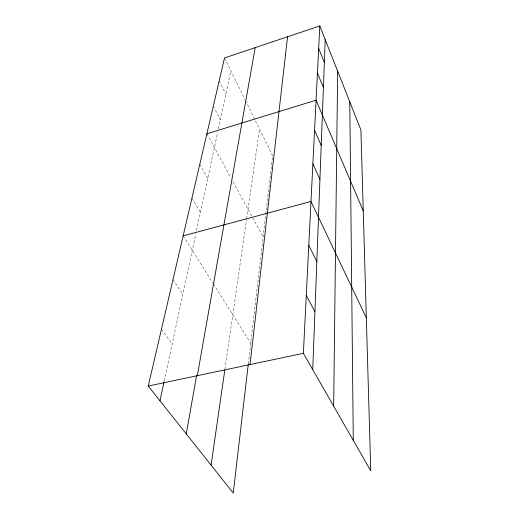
<?xml version="1.0" encoding="UTF-8"?>
<svg xmlns="http://www.w3.org/2000/svg" width="519" height="519" viewBox="0 0 519 519"><rect width="100%" height="100%" fill="white"/><g stroke="black" fill="none" stroke-linecap="round" stroke-linejoin="round"><path stroke-width="0.39" stroke-dasharray="2.6 1.95" d="M248.322 363.8L272.605 155.674L245.727 101.043M224.902 369.346L246.512 219.556M246.622 218.758L259.552 129.147M164.205 381.095L195.845 233.751M196.526 230.585L217.701 131.982M218.363 128.874L230.838 70.792M161.454 329.241L172.165 344.013M172.989 279.605L182.844 294.279M183.155 235.873L212.959 283.205M213.393 283.893L250.729 343.182M191.926 198.128L200.431 212.388M199.789 164.283L207.756 178.289M206.886 133.772L231.072 178.166M232.992 181.682L263.12 236.969M213.309 106.123L220.367 119.565M219.161 80.945L225.83 94.101M224.513 57.933L245.02 99.603"/><path stroke-width="0.78" d="M333.646 406.124L337.661 71.155M312.736 369.645L325.218 39.678M319.795 25.95L360.906 129.971L370.754 470.85L303.375 353.309L319.795 25.95L224.513 57.933L148.246 386.058L233.245 493.05L248.231 364.591M250.035 364.572L287.558 36.771M211.077 465.154L224.785 370.131M197.337 375.698L255.173 47.638M186.256 433.903L196.571 375.698M159.969 400.817L164.036 381.88M206.886 133.772L316.071 100.193L363.242 210.915M183.155 235.873L310.991 201.476L366.33 317.803M148.246 386.058L303.375 353.309M306.275 295.467L314.929 311.724M308.792 245.338L316.83 261.401M312.879 163.855L319.938 179.327M314.559 130.301L321.216 145.437M317.433 73.03L323.415 87.458M318.672 48.397L324.356 62.468M349.774 101.808L353.296 440.397"/></g></svg>
